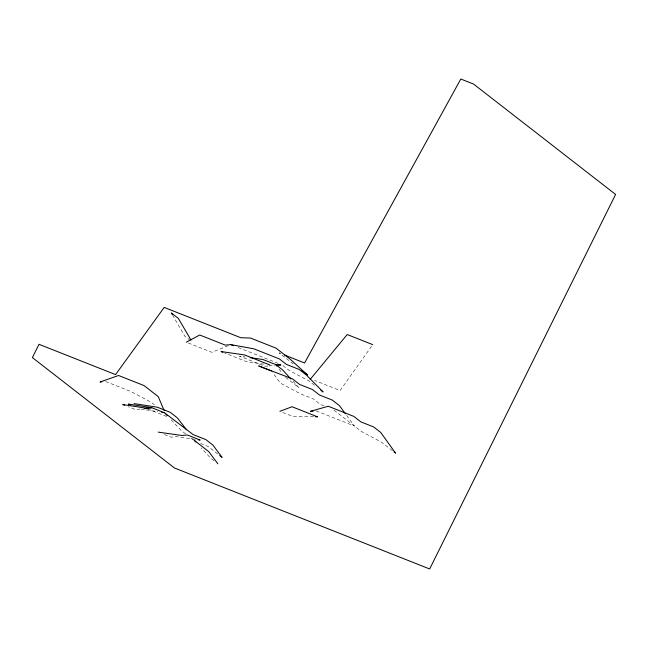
<?xml version="1.0" encoding="UTF-8"?>
<svg xmlns="http://www.w3.org/2000/svg" width="648" height="648" viewBox="0 0 648 648"><rect width="100%" height="100%" fill="white"/><g stroke="black" fill="none" stroke-linecap="round" stroke-linejoin="round"><path stroke-width="0.49" stroke-dasharray="3.24 2.43" d="M371.563 346.275L340.095 390.558L314.572 380.457M228.169 345.732L211.823 352.301L188.114 342.922M140.3 409.034L135.537 409.585L128.247 406.701M267.948 365.999L264.959 366.242L239.436 356.141L245.3 356.975M268.936 365.909L274.906 365.423M313.567 416.769L292.669 416.389L282.641 412.42M264.125 364.168L246.54 361.657L224.662 352.998M195.267 439.36L176.71 436.712L171.048 437.181L163.75 434.29M141.199 409.123L145.087 409.722M146.051 409.876L157.707 411.691M280.884 353.589L279.061 352.868L293.269 363.901M238.189 347.522L279.207 363.755M323.976 405.842L320.331 404.401L313.227 398.885L300.469 393.83L280.6 383.26L272.573 372.519M316.111 410.856L354.399 426.003L346.008 414.582M105.689 381.526L131.22 391.627L151.081 402.197L155.812 405.875M147.768 409.01L167.824 416.948M200.597 443.459L207.895 446.342L218.935 454.928M314.434 385.22L308.91 380.927L289.049 370.356L281.945 364.84M392.413 450.676L381.364 442.09L361.503 431.528L333.882 410.062M285.614 377.42L299.028 387.844L292.248 380.433M190.374 340.508L184.85 336.215L172.805 315.511M185.66 433.933L180.93 430.256L170.667 419.313M191.184 438.226L195.129 441.296M213.929 460.769L210.77 458.314L201.277 447.938M279.086 369.133L282.528 373.742"/><path stroke-width="0.97" d="M310.19 379.38L347.207 334.538L372.73 344.639M186.292 342.201L199.706 335L225.237 345.101L230.891 344.631L253.911 348.843L279.442 358.943L286.538 364.468L299.303 369.514L306.407 375.038L323.109 391.959L320.744 390.12M279.904 411.334L292.029 406.733L317.552 416.842L315.56 416.802M144.115 408.588L151.745 407.697L164.503 412.752L193.055 434.533L205.821 439.587L212.917 445.103L222.094 457.383L219.729 455.544M277.895 365.18L280.876 364.929L275.651 364.532L262.886 359.486L250.185 357.672M101.914 381.842L100.027 381.996L118.535 375.484L144.059 385.584L158.258 396.625L164.114 410.468M313.284 411.083L310.449 411.318L328.236 406.256L353.759 416.356L360.863 421.88L373.621 426.927L380.724 432.443L395.564 453.13L393.984 451.907M158.282 432.127L181.732 435.472L187.394 435.002L200.159 440.057L198.199 439.773M134.096 403.599L157.407 407.236L170.165 412.282L177.269 417.806L186.592 429.786M161.595 412.298L164.503 412.752M284.529 355.031L304.584 362.969L460.809 79.024L473.575 84.07L615.6 194.441L429.673 568.976L174.425 467.961L32.4 357.599L39.002 344.299L115.571 374.609L164.203 307.411L240.773 337.713L250.46 338.029L275.983 348.13L290.191 359.17L307.468 374.941L301.944 370.648M230.891 344.631L233.628 345.716M269.989 365.002L244.466 354.901L221.009 351.556L222.839 352.277M271.431 370.988L258.665 365.934L292.58 378.95L299.684 384.475L312.449 389.521L319.545 395.045L332.311 400.091L339.414 405.608L345.408 413.772M130.256 404.789L128.434 404.069L151.745 407.697L146.084 408.167L122.772 404.538L124.602 405.259M165.872 414.21L167.241 415.668M290.887 378.95L282.747 370.049L275.651 364.532L276.793 366.071M195.85 442.001L194.497 440.519L208.696 451.559L217.874 463.83M190.949 340.006L178.403 318.443L171.299 312.927L172.303 314.653"/></g></svg>
